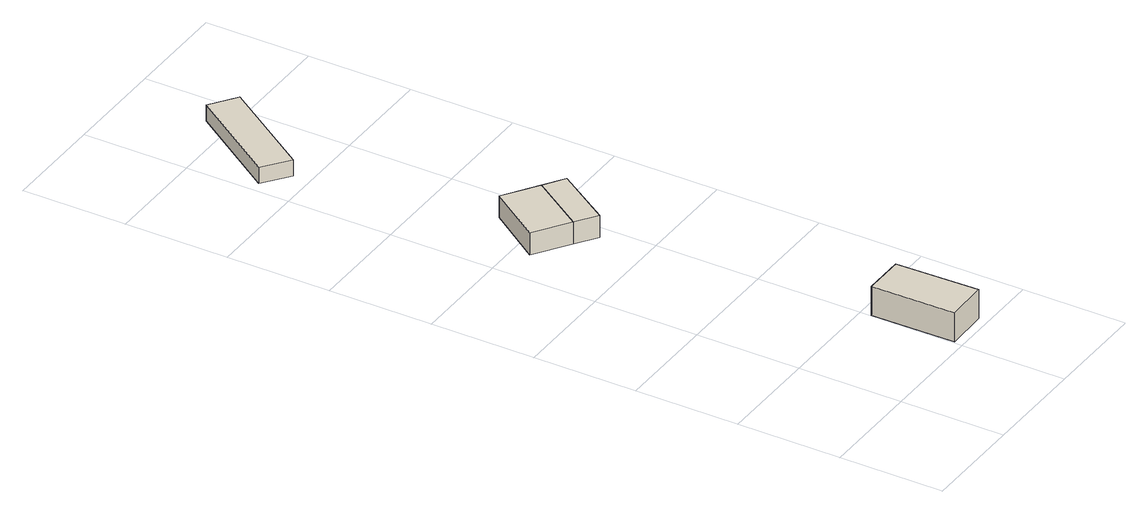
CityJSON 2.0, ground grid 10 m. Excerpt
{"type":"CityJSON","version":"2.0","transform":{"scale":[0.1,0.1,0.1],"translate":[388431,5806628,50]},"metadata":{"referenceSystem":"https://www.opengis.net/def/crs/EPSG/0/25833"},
"CityObjects":{
"building1":{"type":"Building","attributes":{"Gemeindeschluessel":"11000007","BezugspunktDach":"2200","function":"31001_2463","measuredHeight":2.87,"storeysAboveGround":1},"address":[{"country":"Germany","locality":"Berlin","thoroughfareNumber":"78 (2)","thoroughfareName":"Tilkeroder Weg"}],"geometry":[{"type":"Solid","lod":"1","boundaries":[[[[0,1,2,3]],[[4,5,6,7]],[[4,7,3,2]],[[5,4,2,1]],[[6,5,1,0]],[[7,6,0,3]]]]}]},
"building2":{"type":"Building","attributes":{"Gemeindeschluessel":"11000007","BezugspunktDach":"2200","function":"31001_2463","measuredHeight":2.12,"storeysAboveGround":1},"address":[{"country":"Germany","locality":"Berlin","thoroughfareNumber":"75 (1)","thoroughfareName":"Tilkeroder Weg"}],"geometry":[{"type":"Solid","lod":"1","boundaries":[[[[8,9,10,11]],[[12,13,14,15]],[[12,15,11,10]],[[13,12,10,9]],[[14,13,9,8]],[[15,14,8,11]]]]}]},
"building3":{"type":"Building","attributes":{"Gemeindeschluessel":"11000007","BezugspunktDach":"2200","function":"31001_2143","measuredHeight":2.12,"storeysAboveGround":1},"address":[{"country":"Germany","locality":"Berlin","thoroughfareNumber":"75 (2)","thoroughfareName":"Tilkeroder Weg"}],"geometry":[{"type":"Solid","lod":"1","boundaries":[[[[16,17,9,8]],[[13,18,19,14]],[[13,14,8,9]],[[18,13,9,17]],[[19,18,17,16]],[[14,19,16,8]]]]}]},
"building4":{"type":"Building","attributes":{"Gemeindeschluessel":"11000007","BezugspunktDach":"2200","function":"31001_2143","measuredHeight":1.57,"storeysAboveGround":1},"address":[{"country":"Germany","locality":"Berlin","thoroughfareNumber":"73 (2)","thoroughfareName":"Tilkeroder Weg"}],"geometry":[{"type":"Solid","lod":"1","boundaries":[[[[20,21,22,23]],[[24,25,26,27]],[[24,27,23,22]],[[25,24,22,21]],[[26,25,21,20]],[[27,26,20,23]]]]}]}
},
"vertices":[
[100,7,35],[141,8,35],[139,88,35],[99,88,35],[139,88,6],[141,8,6],[100,7,6],[99,88,6],
[67,361,26],[102,413,26],[70,435,26],[34,384,26],[70,435,4],[102,413,4],[67,361,4],[34,384,4],
[87,347,26],[122,400,26],[122,400,4],[87,347,4],
[35,616,21],[95,704,21],[70,722,21],[10,635,21],[70,722,5],[95,704,5],[35,616,5],[10,635,5]
]}
